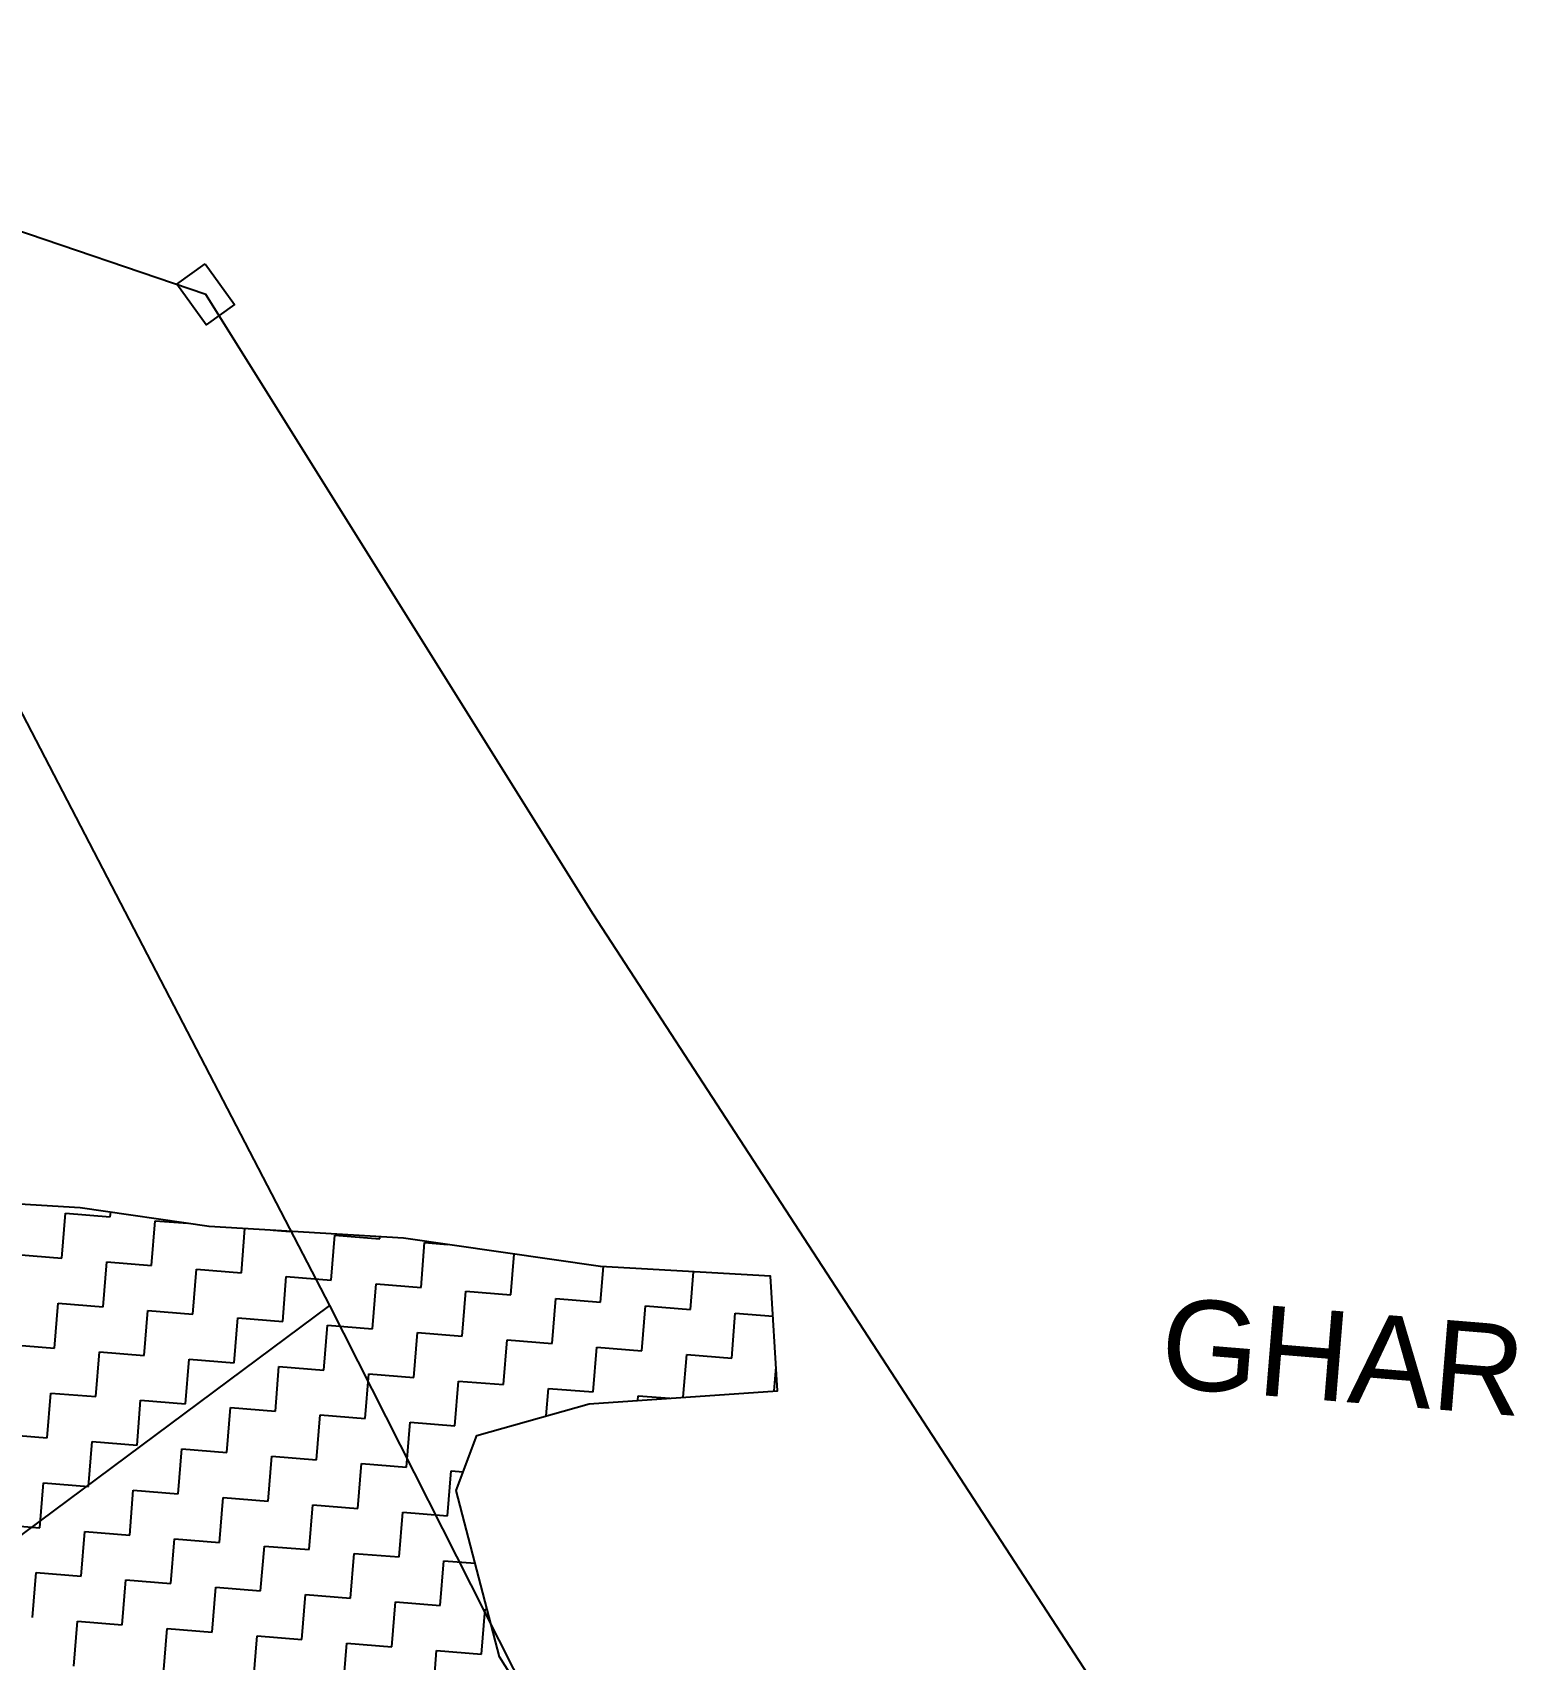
# Model space of a CAD drawing. Header units: metres. Extents: x 286589 to 288713, y 2001360 to 2004418.
# Drawn here: x 288221.7 to 288394.3, y 2003739.2 to 2003928.2 of the extents above; entities that cross this region are included whole.
import ezdxf
from ezdxf.enums import TextEntityAlignment as Align

# ---------------------------------------------------------------- set-up
doc = ezdxf.new("R2010")
doc.units = ezdxf.units.M
doc.header["$MEASUREMENT"] = 0
for name, color, linetype in [('POLY_HATCH', 12, 'Continuous'), ('POLY_PARCEL', 6, 'Continuous'), ('TEXT_MAPOUT', 7, 'Continuous'), ('V_BOUND_LINE', 7, 'Continuous')]:
    doc.layers.add(name, color=color, linetype=linetype)
doc.styles.get("Standard").update_dxf_attribs({"font": 'arial.ttf'})

msp = doc.modelspace()

# ---------------------------------------------------------------- linework, layer by layer
msp.add_lwpolyline([(288241.78, 2003901.36), (288245.18, 2003896.63), (288241.9, 2003894.27), (288238.5, 2003899.01)], close=True)
at = {"layer": 'POLY_HATCH', "linetype": 'Continuous'}
for p, q in [((288225.12, 2003785.84), (288225.55, 2003791.06)), ((288225.55, 2003791.06), (288230.76, 2003790.63)), ((288230.76, 2003790.63), (288230.81, 2003791.19)), ((288235.56, 2003784.99), (288235.98, 2003790.2)), ((288235.98, 2003790.2), (288239.75, 2003789.9)), ((288245.99, 2003784.14), (288246.41, 2003789.29)), ((288249.7, 2003789.09), (288251.64, 2003788.93)), ((288251.64, 2003788.93), (288251.64, 2003788.97)), ((288256.43, 2003783.29), (288256.86, 2003788.5)), ((288256.86, 2003788.5), (288262.07, 2003788.08)), ((288262.07, 2003788.08), (288262.09, 2003788.34)), ((288266.87, 2003782.43), (288267.29, 2003787.65)), ((288267.29, 2003787.65), (288269.93, 2003787.44)), ((288219.9, 2003786.26), (288225.12, 2003785.84)), ((288229.91, 2003780.19), (288230.34, 2003785.41)), ((288230.34, 2003785.41), (288235.56, 2003784.99)), ((288277.3, 2003781.58), (288277.69, 2003786.32)), ((288240.35, 2003779.34), (288240.78, 2003784.56)), ((288240.78, 2003784.56), (288245.99, 2003784.14)), ((288250.79, 2003778.49), (288251.21, 2003783.71)), ((288251.21, 2003783.71), (288256.43, 2003783.29)), ((288287.74, 2003780.73), (288288.08, 2003784.86)), ((288298.17, 2003779.88), (288298.53, 2003784.26)), ((288261.22, 2003777.64), (288261.65, 2003782.86)), ((288261.65, 2003782.86), (288266.87, 2003782.43)), ((288271.66, 2003776.79), (288272.08, 2003782.01)), ((288272.08, 2003782.01), (288277.3, 2003781.58)), ((288282.09, 2003775.94), (288282.52, 2003781.16)), ((288282.52, 2003781.16), (288287.74, 2003780.73)), ((288224.27, 2003775.4), (288224.7, 2003780.62)), ((288224.7, 2003780.62), (288229.91, 2003780.19)), ((288234.71, 2003774.55), (288235.13, 2003779.77)), ((288235.13, 2003779.77), (288240.35, 2003779.34)), ((288292.53, 2003775.09), (288292.96, 2003780.31)), ((288292.96, 2003780.31), (288298.17, 2003779.88)), ((288302.97, 2003774.24), (288303.39, 2003779.46)), ((288303.39, 2003779.46), (288307.78, 2003779.1)), ((288245.14, 2003773.7), (288245.57, 2003778.92)), ((288245.57, 2003778.92), (288250.79, 2003778.49)), ((288255.58, 2003772.85), (288256, 2003778.07)), ((288256, 2003778.07), (288261.22, 2003777.64)), ((288219.05, 2003775.83), (288224.27, 2003775.4)), ((288266.02, 2003772), (288266.44, 2003777.22)), ((288266.44, 2003777.22), (288271.66, 2003776.79)), ((288276.45, 2003771.15), (288276.88, 2003776.37)), ((288276.88, 2003776.37), (288282.09, 2003775.94)), ((288286.89, 2003770.3), (288287.31, 2003775.51)), ((288287.31, 2003775.51), (288292.53, 2003775.09)), ((288229.06, 2003769.76), (288229.49, 2003774.98)), ((288229.49, 2003774.98), (288234.71, 2003774.55)), ((288239.5, 2003768.91), (288239.92, 2003774.12)), ((288239.92, 2003774.12), (288245.14, 2003773.7)), ((288297.34, 2003769.68), (288297.75, 2003774.66)), ((288297.75, 2003774.66), (288302.97, 2003774.24)), ((288249.94, 2003768.06), (288250.36, 2003773.27)), ((288250.36, 2003773.27), (288255.58, 2003772.85)), ((288260.37, 2003767.21), (288260.8, 2003772.42)), ((288260.8, 2003772.42), (288266.02, 2003772)), ((288307.91, 2003770.42), (288308.14, 2003773.22)), ((288223.42, 2003764.96), (288223.85, 2003770.18)), ((288223.85, 2003770.18), (288229.06, 2003769.76)), ((288270.81, 2003766.35), (288271.23, 2003771.57)), ((288271.23, 2003771.57), (288276.45, 2003771.15)), ((288281.41, 2003767.51), (288281.67, 2003770.72)), ((288281.67, 2003770.72), (288286.89, 2003770.3)), ((288292.06, 2003769.31), (288292.11, 2003769.87)), ((288292.11, 2003769.87), (288295.78, 2003769.57)), ((288233.86, 2003764.11), (288234.28, 2003769.33)), ((288234.28, 2003769.33), (288239.5, 2003768.91)), ((288244.29, 2003763.26), (288244.72, 2003768.48)), ((288244.72, 2003768.48), (288249.94, 2003768.06)), ((288254.73, 2003762.41), (288255.15, 2003767.63)), ((288255.15, 2003767.63), (288260.37, 2003767.21)), ((288265.16, 2003761.56), (288265.59, 2003766.78)), ((288265.59, 2003766.78), (288270.81, 2003766.35)), ((288218.2, 2003765.39), (288223.42, 2003764.96)), ((288228.21, 2003759.32), (288228.64, 2003764.54)), ((288228.64, 2003764.54), (288233.86, 2003764.11)), ((288238.65, 2003758.47), (288239.07, 2003763.69)), ((288239.07, 2003763.69), (288244.29, 2003763.26)), ((288249.09, 2003757.62), (288249.51, 2003762.84)), ((288249.51, 2003762.84), (288254.73, 2003762.41)), ((288259.52, 2003756.77), (288259.95, 2003761.99)), ((288259.95, 2003761.99), (288265.16, 2003761.56)), ((288269.96, 2003755.92), (288270.38, 2003761.14)), ((288270.38, 2003761.14), (288271.76, 2003761.02)), ((288222.57, 2003754.53), (288222.99, 2003759.75)), ((288222.99, 2003759.75), (288228.21, 2003759.32)), ((288233.01, 2003753.68), (288233.43, 2003758.9)), ((288233.43, 2003758.9), (288238.65, 2003758.47)), ((288243.44, 2003752.83), (288243.87, 2003758.05)), ((288243.87, 2003758.05), (288249.09, 2003757.62)), ((288253.88, 2003751.98), (288254.3, 2003757.19)), ((288254.3, 2003757.19), (288259.52, 2003756.77)), ((288217.35, 2003754.95), (288222.57, 2003754.53)), ((288264.31, 2003751.13), (288264.74, 2003756.34)), ((288264.74, 2003756.34), (288269.96, 2003755.92)), ((288227.36, 2003748.89), (288227.79, 2003754.1)), ((288227.79, 2003754.1), (288233.01, 2003753.68)), ((288237.8, 2003748.03), (288238.22, 2003753.25)), ((288238.22, 2003753.25), (288243.44, 2003752.83)), ((288248.23, 2003747.18), (288248.66, 2003752.4)), ((288248.66, 2003752.4), (288253.88, 2003751.98)), ((288258.67, 2003746.33), (288259.1, 2003751.55)), ((288259.1, 2003751.55), (288264.31, 2003751.13)), ((288221.72, 2003744.09), (288222.14, 2003749.31)), ((288222.14, 2003749.31), (288227.36, 2003748.89)), ((288269.11, 2003745.48), (288269.53, 2003750.7)), ((288269.53, 2003750.7), (288273.14, 2003750.41)), ((288232.15, 2003743.24), (288232.58, 2003748.46)), ((288232.58, 2003748.46), (288237.8, 2003748.03)), ((288242.59, 2003742.39), (288243.02, 2003747.61)), ((288243.02, 2003747.61), (288248.23, 2003747.18)), ((288253.03, 2003741.54), (288253.45, 2003746.76)), ((288253.45, 2003746.76), (288258.67, 2003746.33)), ((288263.46, 2003740.69), (288263.89, 2003745.91)), ((288263.89, 2003745.91), (288269.11, 2003745.48)), ((288226.51, 2003738.45), (288226.94, 2003743.67)), ((288226.94, 2003743.67), (288232.15, 2003743.24)), ((288273.9, 2003739.84), (288274.32, 2003745.06)), ((288274.32, 2003745.06), (288274.54, 2003745.04)), ((288236.95, 2003737.6), (288237.37, 2003742.82)), ((288237.37, 2003742.82), (288242.59, 2003742.39)), ((288247.38, 2003736.75), (288247.81, 2003741.97)), ((288247.81, 2003741.97), (288253.03, 2003741.54)), ((288257.82, 2003735.9), (288258.25, 2003741.12)), ((288258.25, 2003741.12), (288263.46, 2003740.69)), ((288268.26, 2003735.05), (288268.68, 2003740.26)), ((288268.68, 2003740.26), (288273.9, 2003739.84))]:
    msp.add_line(p, q, dxfattribs=at)
at = {"layer": 'POLY_HATCH'}
msp.add_lwpolyline([(288302.51, 2003697.41), (288275.99, 2003739.52), (288270.94, 2003758.84), (288273.35, 2003765.26), (288286.42, 2003768.92), (288308.3, 2003770.44), (288307.5, 2003783.75), (288287.72, 2003784.89), (288264.82, 2003788.17), (288242.23, 2003789.54), (288227.27, 2003791.7), (288206.08, 2003792.96)], dxfattribs=at)
at = {"layer": 'POLY_PARCEL'}
for p, q in [((288256.27, 2003780.36), (288208.56, 2003872.14)), ((288019.43, 2003604.21), (288256.27, 2003780.36)), ((288360.97, 2003573.55), (288256.27, 2003780.36))]:
    msp.add_line(p, q, dxfattribs=at)
at = {"layer": 'V_BOUND_LINE'}
for p, q in [((288241.84, 2003897.82), (288152.11, 2003928.25)), ((288286.89, 2003825.81), (288241.84, 2003897.82)), ((288364.25, 2003706.97), (288286.89, 2003825.81))]:
    msp.add_line(p, q, dxfattribs=at)

# ---------------------------------------------------------------- texts
at = {"layer": 'TEXT_MAPOUT'}
msp.add_text('GHAR', height=10.471, rotation=355.34, dxfattribs=at).set_placement((288373.58, 2003769.19), align=Align.CENTER)

doc.saveas('drawing.dxf')
